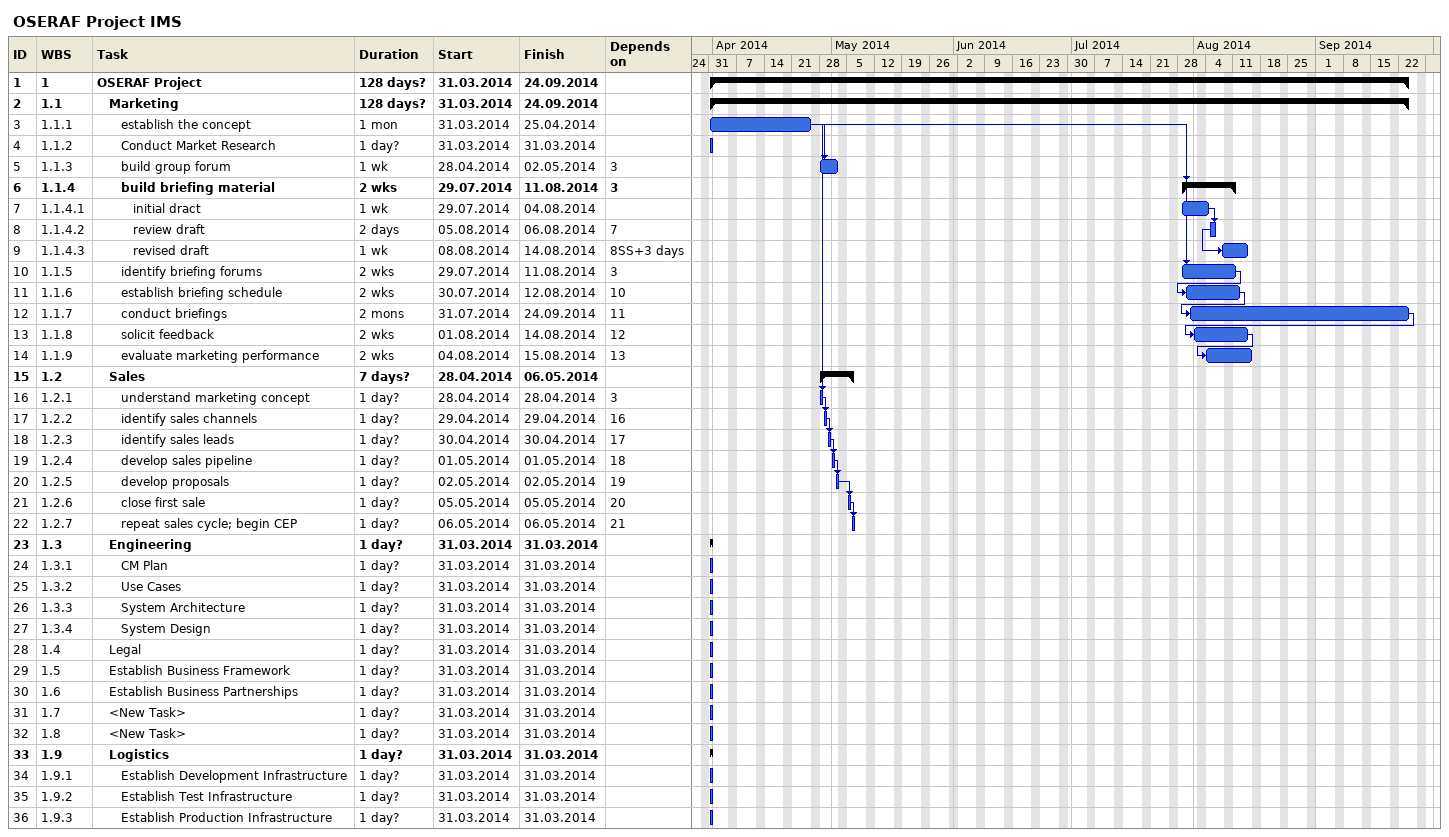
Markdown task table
OSERAF Project IMS

| ID | WBS | Task | Duration | Start | Finish | Predecessors |
|---|---|---|---|---|---|---|
| 1 | 1 | **OSERAF Project** | 128d? | 2014-03-31 | 2014-09-24 |  |
| 2 | 1.1 | **Marketing** | 128d? | 2014-03-31 | 2014-09-24 |  |
| 3 | 1.1.1 | establish the concept | 1mo | 2014-03-31 | 2014-04-25 |  |
| 4 | 1.1.2 | Conduct Market Research | 1d? | 2014-03-31 | 2014-03-31 |  |
| 5 | 1.1.3 | build group forum | 1w | 2014-04-28 | 2014-05-02 | 3 |
| 6 | 1.1.4 | **build briefing material** | 2w | 2014-07-29 | 2014-08-11 | 3 |
| 7 | 1.1.4.1 | initial dract | 1w | 2014-07-29 | 2014-08-04 |  |
| 8 | 1.1.4.2 | review draft | 2d | 2014-08-05 | 2014-08-06 | 7 |
| 9 | 1.1.4.3 | revised draft | 1w | 2014-08-08 | 2014-08-14 | 8SS+3d |
| 10 | 1.1.5 | identify briefing forums | 2w | 2014-07-29 | 2014-08-11 | 3 |
| 11 | 1.1.6 | establish briefing schedule | 2w | 2014-07-30 | 2014-08-12 | 10 |
| 12 | 1.1.7 | conduct briefings | 2mo | 2014-07-31 | 2014-09-24 | 11 |
| 13 | 1.1.8 | solicit feedback | 2w | 2014-08-01 | 2014-08-14 | 12 |
| 14 | 1.1.9 | evaluate marketing performance | 2w | 2014-08-04 | 2014-08-15 | 13 |
| 15 | 1.2 | **Sales** | 7d? | 2014-04-28 | 2014-05-06 |  |
| 16 | 1.2.1 | understand marketing concept | 1d? | 2014-04-28 | 2014-04-28 | 3 |
| 17 | 1.2.2 | identify sales channels | 1d? | 2014-04-29 | 2014-04-29 | 16 |
| 18 | 1.2.3 | identify sales leads | 1d? | 2014-04-30 | 2014-04-30 | 17 |
| 19 | 1.2.4 | develop sales pipeline | 1d? | 2014-05-01 | 2014-05-01 | 18 |
| 20 | 1.2.5 | develop proposals | 1d? | 2014-05-02 | 2014-05-02 | 19 |
| 21 | 1.2.6 | close first sale | 1d? | 2014-05-05 | 2014-05-05 | 20 |
| 22 | 1.2.7 | repeat sales cycle; begin CEP | 1d? | 2014-05-06 | 2014-05-06 | 21 |
| 23 | 1.3 | **Engineering** | 1d? | 2014-03-31 | 2014-03-31 |  |
| 24 | 1.3.1 | CM Plan | 1d? | 2014-03-31 | 2014-03-31 |  |
| 25 | 1.3.2 | Use Cases | 1d? | 2014-03-31 | 2014-03-31 |  |
| 26 | 1.3.3 | System Architecture | 1d? | 2014-03-31 | 2014-03-31 |  |
| 27 | 1.3.4 | System Design | 1d? | 2014-03-31 | 2014-03-31 |  |
| 28 | 1.4 | Legal | 1d? | 2014-03-31 | 2014-03-31 |  |
| 29 | 1.5 | Establish Business Framework | 1d? | 2014-03-31 | 2014-03-31 |  |
| 30 | 1.6 | Establish Business Partnerships | 1d? | 2014-03-31 | 2014-03-31 |  |
| 31 | 1.7 | <New Task> | 1d? | 2014-03-31 | 2014-03-31 |  |
| 32 | 1.8 | <New Task> | 1d? | 2014-03-31 | 2014-03-31 |  |
| 33 | 1.9 | **Logistics** | 1d? | 2014-03-31 | 2014-03-31 |  |
| 34 | 1.9.1 | Establish Development Infrastructure | 1d? | 2014-03-31 | 2014-03-31 |  |
| 35 | 1.9.2 | Establish Test Infrastructure | 1d? | 2014-03-31 | 2014-03-31 |  |
| 36 | 1.9.3 | Establish Production Infrastructure | 1d? | 2014-03-31 | 2014-03-31 |  |
